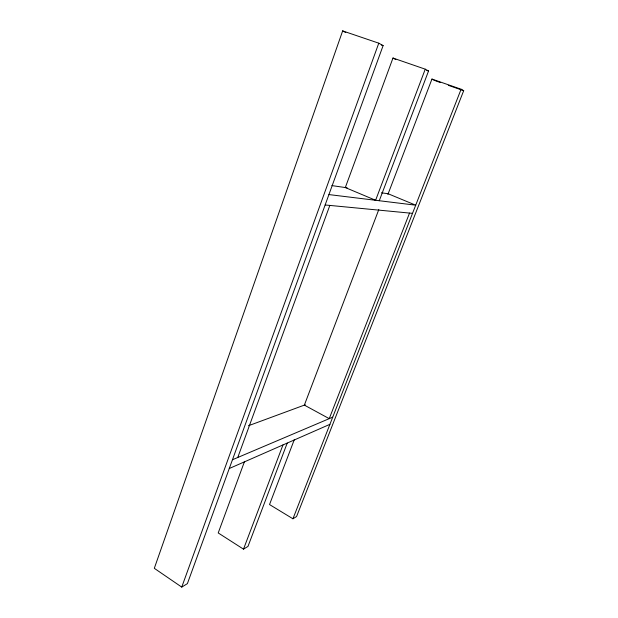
<?xml version="1.0" encoding="UTF-8"?>
<svg xmlns="http://www.w3.org/2000/svg" width="618" height="618" viewBox="0 0 618 618"><rect width="100%" height="100%" fill="white"/><g stroke="black" fill="none" stroke-linecap="round" stroke-linejoin="round"><path stroke-width="0.93" d="M342.658 30.9L154.307 568.321L181.746 587.1L187.393 583.631L383.114 45.608L378.78 43.183L342.658 30.9L345.779 32.584M181.746 587.1L378.78 43.183M237.768 457.482L329.834 205.423M244.558 461.368L218.216 532.948L243.507 549.155L247.98 546.405L287.231 443.067M392.971 58.038L345.315 187.548L375.613 200.278L425.254 69.177L392.971 58.038L395.829 59.583M243.507 549.155L282.967 444.937M379.274 200.726L428.544 71.016L425.254 69.177M378.803 209.579L304.357 405.107L329.239 418.649L409.533 213.071M294.307 439.645L269.525 504.551L292.94 518.78L296.57 516.548L463.693 90.676L461.105 89.231L431.951 79.065L387.903 194.446M292.94 518.78L461.105 89.231M229.27 468.521L329.919 424.327M232.468 459.738L332.716 417.173M248.451 425.74L305.292 404.767M325.145 204.967L412.515 213.357M328.923 194.577L415.713 205.184L388.166 193.766L381.484 192.793M331.874 185.593L347.138 187.81M381.329 44.998L383.114 45.608M426.768 70.406L428.544 71.016M435.675 80.896L440.194 82.472M448.328 85.315L463.693 90.676M431.951 79.065L434.771 80.579"/></g></svg>
